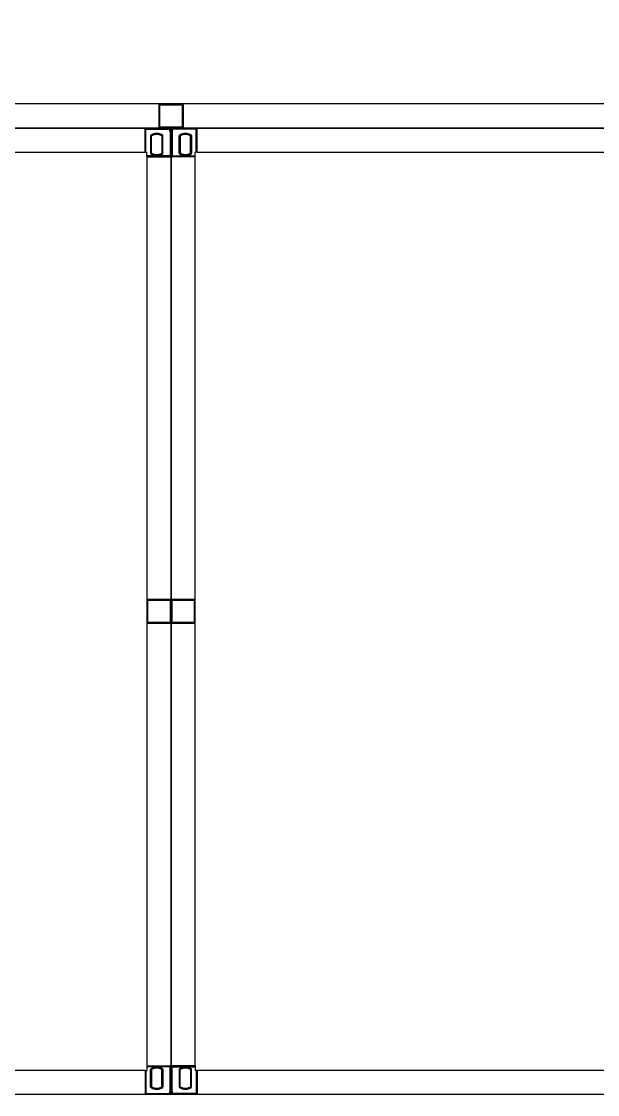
# Model space of a CAD drawing. Header units: millimetres. Extents: x 2448621 to 2484291, y -423869 to -398639.
# Drawn here: x 2481411.2 to 2481518.5, y -401585.4 to -401385.5 of the extents above; entities that cross this region are included whole.
import ezdxf

# ---------------------------------------------------------------- set-up
doc = ezdxf.new("R2010")
doc.units = ezdxf.units.MM
doc.header["$LTSCALE"] = 30

# ---------------------------------------------------------------- blocks, each defined once
blk = doc.blocks.new('KEY PLAN_NEW')
at = {"color": 253}
for p, q in [((-1287.42, -1488.94), (-1580.3, -1488.94)), ((-1405.36, -1491.94), (-1405.36, -1488.94)), ((-1402.36, -1488.94), (-1405.36, -1488.94)), ((-1405.24, -1489.06), (-1402.48, -1489.06)), ((-1405.24, -1489.06), (-1402.48, -1489.06)), ((-1405.24, -1491.82), (-1405.24, -1489.06)), ((-1402.48, -1489.06), (-1402.48, -1491.82)), ((-1402.36, -1488.94), (-1402.36, -1491.94)), ((-1405.36, -1491.94), (-1402.36, -1491.94)), ((-1402.48, -1491.82), (-1405.24, -1491.82)), ((-1460.62, -1494.94), (-1407.1, -1494.94)), ((-1407.1, -1494.94), (-1406.86, -1494.94)), ((-1406.86, -1495.5), (-1406.86, -1494.94)), ((-1400.62, -1494.94), (-1400.86, -1494.94)), ((-1400.86, -1495.5), (-1400.86, -1494.94)), ((-1400.62, -1494.94), (-1347.1, -1494.94)), ((-1406.86, -1495.5), (-1406.86, -1608.38)), ((-1400.86, -1608.38), (-1400.86, -1495.5)), ((-1406.86, -1550.44), (-1406.86, -1553.44)), ((-1406.86, -1550.44), (-1403.86, -1550.44)), ((-1406.74, -1553.32), (-1406.74, -1550.56)), ((-1406.74, -1550.56), (-1403.98, -1550.56)), ((-1403.98, -1550.56), (-1403.98, -1553.32)), ((-1403.98, -1550.56), (-1403.98, -1553.32)), ((-1403.86, -1553.44), (-1403.86, -1550.44)), ((-1403.86, -1550.44), (-1403.86, -1553.44)), ((-1403.86, -1550.44), (-1400.86, -1550.44)), ((-1403.74, -1553.32), (-1403.74, -1550.56)), ((-1403.74, -1550.56), (-1400.98, -1550.56)), ((-1400.98, -1550.56), (-1400.98, -1553.32)), ((-1400.98, -1550.56), (-1400.98, -1553.32)), ((-1400.86, -1553.44), (-1400.86, -1550.44)), ((-1403.86, -1553.44), (-1406.86, -1553.44)), ((-1403.98, -1553.32), (-1406.74, -1553.32)), ((-1400.86, -1553.44), (-1403.86, -1553.44)), ((-1400.98, -1553.32), (-1403.74, -1553.32)), ((-1407.1, -1608.94), (-1460.62, -1608.94)), ((-1407.1, -1608.94), (-1406.86, -1608.94)), ((-1406.86, -1608.38), (-1406.86, -1608.94)), ((-1400.86, -1608.38), (-1400.86, -1608.94)), ((-1400.62, -1608.94), (-1400.86, -1608.94)), ((-1347.1, -1608.94), (-1400.62, -1608.94))]:
    blk.add_line(p, q, dxfattribs=at)
at = {"color": 253, "linetype": 'Continuous'}
for p, q in [((-1407.1, -1494.94), (-1407.1, -1491.94)), ((-1407.1, -1492.06), (-1406.98, -1492.06)), ((-1406.98, -1491.94), (-1406.98, -1492.06)), ((-1406.98, -1494.94), (-1406.98, -1492.06)), ((-1406.98, -1492.06), (-1404.27, -1492.06)), ((-1404.27, -1492.06), (-1404.27, -1491.94)), ((-1403.98, -1492.06), (-1403.98, -1492.06)), ((-1403.98, -1492.06), (-1403.98, -1492.06)), ((-1403.98, -1492.35), (-1403.86, -1492.35)), ((-1403.98, -1492.35), (-1403.98, -1495.38)), ((-1403.74, -1492.35), (-1403.86, -1492.35)), ((-1403.74, -1492.06), (-1403.74, -1492.06)), ((-1403.74, -1492.06), (-1403.74, -1492.06)), ((-1403.74, -1492.35), (-1403.74, -1495.38)), ((-1403.45, -1492.06), (-1403.45, -1491.94)), ((-1400.74, -1492.06), (-1403.45, -1492.06)), ((-1400.74, -1491.94), (-1400.74, -1492.06)), ((-1400.62, -1492.06), (-1400.74, -1492.06)), ((-1400.74, -1494.94), (-1400.74, -1492.06)), ((-1400.62, -1494.94), (-1400.62, -1491.94)), ((-1406.4, -1492.84), (-1406.4, -1495.1)), ((-1406.28, -1495.04), (-1406.28, -1492.91)), ((-1405.01, -1492.91), (-1405.01, -1495.04)), ((-1404.89, -1495.1), (-1404.89, -1492.84)), ((-1402.84, -1495.1), (-1402.84, -1492.84)), ((-1402.72, -1492.91), (-1402.72, -1495.04)), ((-1401.45, -1495.04), (-1401.45, -1492.91)), ((-1401.33, -1492.84), (-1401.33, -1495.1)), ((-1403.98, -1495.38), (-1406.86, -1495.38)), ((-1406.86, -1495.5), (-1403.86, -1495.5)), ((-1403.98, -1495.5), (-1403.98, -1495.38)), ((-1403.98, -1495.38), (-1403.86, -1495.38)), ((-1403.74, -1495.38), (-1403.86, -1495.38)), ((-1400.86, -1495.5), (-1403.86, -1495.5)), ((-1403.74, -1495.5), (-1403.74, -1495.38)), ((-1403.74, -1495.38), (-1400.86, -1495.38)), ((-1407.1, -1608.94), (-1407.1, -1611.94)), ((-1406.98, -1608.94), (-1406.98, -1611.82)), ((-1406.86, -1608.38), (-1403.86, -1608.38)), ((-1403.98, -1608.5), (-1406.86, -1608.5)), ((-1406.4, -1611.04), (-1406.4, -1608.78)), ((-1406.28, -1608.85), (-1406.28, -1610.98)), ((-1405.01, -1610.98), (-1405.01, -1608.85)), ((-1404.89, -1608.78), (-1404.89, -1611.04)), ((-1403.98, -1608.38), (-1403.98, -1608.5)), ((-1403.98, -1608.5), (-1403.86, -1608.5)), ((-1403.98, -1611.53), (-1403.98, -1608.5)), ((-1400.86, -1608.38), (-1403.86, -1608.38)), ((-1403.74, -1608.5), (-1403.86, -1608.5)), ((-1403.74, -1608.38), (-1403.74, -1608.5)), ((-1403.74, -1608.5), (-1400.86, -1608.5)), ((-1403.74, -1611.53), (-1403.74, -1608.5)), ((-1402.84, -1608.78), (-1402.84, -1611.04)), ((-1402.72, -1610.98), (-1402.72, -1608.85)), ((-1401.45, -1608.85), (-1401.45, -1610.98)), ((-1401.33, -1611.04), (-1401.33, -1608.78)), ((-1400.74, -1608.94), (-1400.74, -1611.82)), ((-1400.62, -1608.94), (-1400.62, -1611.94)), ((-1407.1, -1611.82), (-1406.98, -1611.82)), ((-1406.98, -1611.94), (-1406.98, -1611.82)), ((-1406.98, -1611.82), (-1404.27, -1611.82)), ((-1404.27, -1611.82), (-1404.27, -1611.94)), ((-1403.98, -1611.53), (-1403.86, -1611.53)), ((-1403.98, -1611.82), (-1403.98, -1611.82)), ((-1403.98, -1611.82), (-1403.98, -1611.82)), ((-1403.74, -1611.53), (-1403.86, -1611.53)), ((-1403.74, -1611.82), (-1403.74, -1611.82)), ((-1403.74, -1611.82), (-1403.74, -1611.82)), ((-1403.45, -1611.82), (-1403.45, -1611.94)), ((-1400.74, -1611.82), (-1403.45, -1611.82)), ((-1400.74, -1611.94), (-1400.74, -1611.82)), ((-1400.62, -1611.82), (-1400.74, -1611.82))]:
    blk.add_line(p, q, dxfattribs=at)
at = {"color": 253}
for points in [[(-1583.86, -1491.94), (-1583.86, -1431.94), (-1283.86, -1431.94), (-1283.86, -1491.94)], [(-1463.86, -1491.94), (-1403.86, -1491.94), (-1403.86, -1611.94), (-1463.86, -1611.94)], [(-1403.86, -1491.94), (-1343.86, -1491.94), (-1343.86, -1611.94), (-1403.86, -1611.94)]]:
    blk.add_lwpolyline(points, close=True, dxfattribs=at)
at = {"color": 253, "linetype": 'Continuous'}
for centre, radius, start, end in [((-1406.98, -1492.06), 0.12, 90, 180), ((-1404.27, -1492.35), 0.41, 0, 90), ((-1404.27, -1492.35), 0.29, 0, 90), ((-1403.45, -1492.35), 0.41, 90, 180), ((-1403.45, -1492.35), 0.29, 90, 180), ((-1400.74, -1492.06), 0.12, 0, 90), ((-1405.64, -1493.97), 1.36, 56.2792, 123.7208), ((-1405.64, -1493.97), 1.24, 59.1964, 120.8036), ((-1402.08, -1493.97), 1.36, 56.2792, 123.7208), ((-1402.08, -1493.97), 1.24, 59.1964, 120.8036), ((-1405.64, -1493.97), 1.24, 239.1964, 300.8036), ((-1402.08, -1493.97), 1.24, 239.1964, 300.8036), ((-1405.64, -1493.97), 1.36, 236.2792, 303.7208), ((-1403.98, -1495.38), 0.12, 270, 0), ((-1403.74, -1495.38), 0.12, 180, 270), ((-1402.08, -1493.97), 1.36, 236.2792, 303.7208), ((-1405.64, -1609.91), 1.36, 56.2792, 123.7208), ((-1405.64, -1609.91), 1.24, 59.1964, 120.8036), ((-1403.98, -1608.5), 0.12, 0, 90), ((-1403.74, -1608.5), 0.12, 90, 180), ((-1402.08, -1609.91), 1.36, 56.2792, 123.7208), ((-1402.08, -1609.91), 1.24, 59.1964, 120.8036), ((-1406.98, -1611.82), 0.12, 180, 270), ((-1405.64, -1609.91), 1.36, 236.2792, 303.7208), ((-1405.64, -1609.91), 1.24, 239.1964, 300.8036), ((-1404.27, -1611.53), 0.41, 270, 0), ((-1404.27, -1611.53), 0.29, 270, 0), ((-1403.45, -1611.53), 0.41, 180, 270), ((-1403.45, -1611.53), 0.29, 180, 270), ((-1402.08, -1609.91), 1.36, 236.2792, 303.7208), ((-1402.08, -1609.91), 1.24, 239.1964, 300.8036), ((-1400.74, -1611.82), 0.12, 270, 0)]:
    blk.add_arc(centre, radius, start, end, dxfattribs=at)
for points, knots in [([(-1406.28, -1492.91), (-1406.28, -1492.91, 46), (-1406.28, -1492.91, 46), (-1406.28, -1492.91, 46), (-1406.28, -1492.91, 46), (-1406.28, -1492.91, 46), (-1406.28, -1492.91, 46), (-1406.28, -1492.91, 46), (-1406.28, -1492.91, 46), (-1406.28, -1492.91, 46), (-1406.28, -1492.9, 46), (-1406.29, -1492.9, 46), (-1406.29, -1492.9, 46), (-1406.29, -1492.9, 46), (-1406.29, -1492.9, 46), (-1406.29, -1492.9, 46), (-1406.3, -1492.9, 46), (-1406.3, -1492.9, 46), (-1406.3, -1492.9, 46), (-1406.3, -1492.9, 46), (-1406.3, -1492.89, 46), (-1406.3, -1492.89, 46), (-1406.31, -1492.89, 46), (-1406.31, -1492.89, 46), (-1406.32, -1492.89, 46), (-1406.32, -1492.89, 46), (-1406.32, -1492.88, 46), (-1406.32, -1492.88, 46), (-1406.32, -1492.88, 46), (-1406.32, -1492.88, 46), (-1406.33, -1492.88, 46), (-1406.33, -1492.88, 46), (-1406.34, -1492.88, 46), (-1406.34, -1492.87, 46), (-1406.35, -1492.87, 46), (-1406.35, -1492.87, 46), (-1406.35, -1492.87, 46), (-1406.35, -1492.87, 46), (-1406.36, -1492.86, 46), (-1406.36, -1492.86, 46), (-1406.36, -1492.86, 46), (-1406.36, -1492.86, 46), (-1406.37, -1492.86, 46), (-1406.37, -1492.86, 46), (-1406.38, -1492.85, 46), (-1406.38, -1492.85, 46), (-1406.39, -1492.85, 46), (-1406.39, -1492.85, 46), (-1406.39, -1492.84, 46), (-1406.39, -1492.84, 46), (-1406.39, -1492.84, 46), (-1406.4, -1492.84, 46), (-1406.4, -1492.84, 46), (-1406.4, -1492.84, 46)], [0, 0, 0, 0, 0.06206, 0.12459, 0.12459, 0.155854, 0.155854, 0.171487, 0.171487, 0.187119, 0.187119, 0.249648, 0.249648, 0.312178, 0.312178, 0.343442, 0.343442, 0.359075, 0.359075, 0.374707, 0.374707, 0.437236, 0.437236, 0.499766, 0.499766, 0.53103, 0.53103, 0.546663, 0.546663, 0.562295, 0.562295, 0.624824, 0.624824, 0.687353, 0.687353, 0.749883, 0.749883, 0.765515, 0.765515, 0.781147, 0.781147, 0.812412, 0.812412, 0.874941, 0.874941, 0.937471, 0.937471, 0.968735, 0.968735, 0.984368, 0.992184, 0.992184, 1, 1, 1, 1]), ([(-1404.89, -1492.84), (-1404.89, -1492.84, 46), (-1404.89, -1492.84, 46), (-1404.89, -1492.84, 46), (-1404.89, -1492.84, 46), (-1404.89, -1492.84, 46), (-1404.89, -1492.85, 46), (-1404.9, -1492.85, 46), (-1404.9, -1492.85, 46), (-1404.91, -1492.85, 46), (-1404.91, -1492.86, 46), (-1404.92, -1492.86, 46), (-1404.92, -1492.86, 46), (-1404.92, -1492.86, 46), (-1404.93, -1492.86, 46), (-1404.93, -1492.86, 46), (-1404.93, -1492.87, 46), (-1404.93, -1492.87, 46), (-1404.93, -1492.87, 46), (-1404.94, -1492.87, 46), (-1404.94, -1492.87, 46), (-1404.95, -1492.88, 46), (-1404.95, -1492.88, 46), (-1404.96, -1492.88, 46), (-1404.96, -1492.88, 46), (-1404.96, -1492.88, 46), (-1404.96, -1492.88, 46), (-1404.96, -1492.88, 46), (-1404.97, -1492.89, 46), (-1404.97, -1492.89, 46), (-1404.97, -1492.89, 46), (-1404.97, -1492.89, 46), (-1404.98, -1492.89, 46), (-1404.98, -1492.89, 46), (-1404.99, -1492.9, 46), (-1404.99, -1492.9, 46), (-1404.99, -1492.9, 46), (-1404.99, -1492.9, 46), (-1404.99, -1492.9, 46), (-1404.99, -1492.9, 46), (-1404.99, -1492.9, 46), (-1404.99, -1492.9, 46), (-1405, -1492.9, 46), (-1405, -1492.9, 46), (-1405, -1492.91, 46), (-1405, -1492.91, 46), (-1405, -1492.91, 46), (-1405, -1492.91, 46), (-1405, -1492.91, 46), (-1405, -1492.91, 46), (-1405.01, -1492.91, 46), (-1405.01, -1492.91, 46), (-1405.01, -1492.91, 46), (-1405.01, -1492.91, 46)], [0, 0, 0, 0, 0.00782, 0.00782, 0.015639, 0.031279, 0.031279, 0.062557, 0.062557, 0.125114, 0.125114, 0.187671, 0.187671, 0.21895, 0.21895, 0.234589, 0.234589, 0.250228, 0.250228, 0.312785, 0.312785, 0.375342, 0.375342, 0.437899, 0.437899, 0.453538, 0.453538, 0.469178, 0.469178, 0.500456, 0.500456, 0.563013, 0.563013, 0.62557, 0.62557, 0.641209, 0.641209, 0.656849, 0.656849, 0.688127, 0.688127, 0.750684, 0.750684, 0.813241, 0.813241, 0.828881, 0.828881, 0.84452, 0.84452, 0.875798, 0.875798, 0.938355, 1, 1, 1, 1]), ([(-1402.84, -1492.84), (-1402.84, -1492.84, 46), (-1402.84, -1492.84, 46), (-1402.83, -1492.84, 46), (-1402.83, -1492.84, 46), (-1402.83, -1492.84, 46), (-1402.83, -1492.85, 46), (-1402.83, -1492.85, 46), (-1402.82, -1492.85, 46), (-1402.82, -1492.85, 46), (-1402.81, -1492.86, 46), (-1402.81, -1492.86, 46), (-1402.8, -1492.86, 46), (-1402.8, -1492.86, 46), (-1402.8, -1492.86, 46), (-1402.8, -1492.86, 46), (-1402.79, -1492.87, 46), (-1402.79, -1492.87, 46), (-1402.79, -1492.87, 46), (-1402.79, -1492.87, 46), (-1402.78, -1492.87, 46), (-1402.78, -1492.88, 46), (-1402.77, -1492.88, 46), (-1402.77, -1492.88, 46), (-1402.76, -1492.88, 46), (-1402.76, -1492.88, 46), (-1402.76, -1492.88, 46), (-1402.76, -1492.88, 46), (-1402.76, -1492.89, 46), (-1402.76, -1492.89, 46), (-1402.75, -1492.89, 46), (-1402.75, -1492.89, 46), (-1402.74, -1492.89, 46), (-1402.74, -1492.89, 46), (-1402.74, -1492.9, 46), (-1402.74, -1492.9, 46), (-1402.74, -1492.9, 46), (-1402.74, -1492.9, 46), (-1402.73, -1492.9, 46), (-1402.73, -1492.9, 46), (-1402.73, -1492.9, 46), (-1402.73, -1492.9, 46), (-1402.73, -1492.9, 46), (-1402.72, -1492.9, 46), (-1402.72, -1492.91, 46), (-1402.72, -1492.91, 46), (-1402.72, -1492.91, 46), (-1402.72, -1492.91, 46), (-1402.72, -1492.91, 46), (-1402.72, -1492.91, 46), (-1402.72, -1492.91, 46), (-1402.72, -1492.91, 46), (-1402.72, -1492.91, 46), (-1402.72, -1492.91, 46)], [0, 0, 0, 0, 0.00782, 0.00782, 0.015639, 0.031279, 0.031279, 0.062557, 0.062557, 0.125114, 0.125114, 0.187671, 0.187671, 0.21895, 0.21895, 0.234589, 0.234589, 0.250228, 0.250228, 0.312785, 0.312785, 0.375342, 0.375342, 0.437899, 0.437899, 0.453538, 0.453538, 0.469178, 0.469178, 0.500456, 0.500456, 0.563013, 0.563013, 0.62557, 0.62557, 0.641209, 0.641209, 0.656849, 0.656849, 0.688127, 0.688127, 0.750684, 0.750684, 0.813241, 0.813241, 0.828881, 0.828881, 0.84452, 0.84452, 0.875798, 0.875798, 0.938355, 1, 1, 1, 1]), ([(-1401.45, -1492.91), (-1401.45, -1492.91, 46), (-1401.45, -1492.91, 46), (-1401.45, -1492.91, 46), (-1401.44, -1492.91, 46), (-1401.44, -1492.91, 46), (-1401.44, -1492.91, 46), (-1401.44, -1492.91, 46), (-1401.44, -1492.91, 46), (-1401.44, -1492.91, 46), (-1401.44, -1492.9, 46), (-1401.44, -1492.9, 46), (-1401.43, -1492.9, 46), (-1401.43, -1492.9, 46), (-1401.43, -1492.9, 46), (-1401.43, -1492.9, 46), (-1401.43, -1492.9, 46), (-1401.43, -1492.9, 46), (-1401.43, -1492.9, 46), (-1401.43, -1492.9, 46), (-1401.42, -1492.89, 46), (-1401.42, -1492.89, 46), (-1401.41, -1492.89, 46), (-1401.41, -1492.89, 46), (-1401.41, -1492.89, 46), (-1401.41, -1492.89, 46), (-1401.4, -1492.88, 46), (-1401.4, -1492.88, 46), (-1401.4, -1492.88, 46), (-1401.4, -1492.88, 46), (-1401.4, -1492.88, 46), (-1401.39, -1492.88, 46), (-1401.39, -1492.88, 46), (-1401.38, -1492.87, 46), (-1401.38, -1492.87, 46), (-1401.37, -1492.87, 46), (-1401.37, -1492.87, 46), (-1401.37, -1492.87, 46), (-1401.37, -1492.86, 46), (-1401.37, -1492.86, 46), (-1401.36, -1492.86, 46), (-1401.36, -1492.86, 46), (-1401.36, -1492.86, 46), (-1401.35, -1492.86, 46), (-1401.35, -1492.85, 46), (-1401.34, -1492.85, 46), (-1401.34, -1492.85, 46), (-1401.33, -1492.85, 46), (-1401.33, -1492.84, 46), (-1401.33, -1492.84, 46), (-1401.33, -1492.84, 46), (-1401.33, -1492.84, 46), (-1401.33, -1492.84, 46), (-1401.33, -1492.84, 46)], [0, 0, 0, 0, 0.06206, 0.12459, 0.12459, 0.155854, 0.155854, 0.171487, 0.171487, 0.187119, 0.187119, 0.249648, 0.249648, 0.312178, 0.312178, 0.343442, 0.343442, 0.359075, 0.359075, 0.374707, 0.374707, 0.437236, 0.437236, 0.499766, 0.499766, 0.53103, 0.53103, 0.546663, 0.546663, 0.562295, 0.562295, 0.624824, 0.624824, 0.687353, 0.687353, 0.749883, 0.749883, 0.765515, 0.765515, 0.781147, 0.781147, 0.812412, 0.812412, 0.874941, 0.874941, 0.937471, 0.937471, 0.968735, 0.968735, 0.984368, 0.992184, 0.992184, 1, 1, 1, 1]), ([(-1406.28, -1495.04), (-1406.28, -1495.04, 46), (-1406.28, -1495.04, 46), (-1406.28, -1495.04, 46), (-1406.28, -1495.04, 46), (-1406.28, -1495.04, 46), (-1406.28, -1495.04, 46), (-1406.28, -1495.04, 46), (-1406.28, -1495.04, 46), (-1406.28, -1495.04, 46), (-1406.28, -1495.04, 46), (-1406.29, -1495.04, 46), (-1406.29, -1495.05, 46), (-1406.29, -1495.05, 46), (-1406.29, -1495.05, 46), (-1406.29, -1495.05, 46), (-1406.3, -1495.05, 46), (-1406.3, -1495.05, 46), (-1406.3, -1495.05, 46), (-1406.3, -1495.05, 46), (-1406.3, -1495.05, 46), (-1406.3, -1495.05, 46), (-1406.31, -1495.06, 46), (-1406.31, -1495.06, 46), (-1406.32, -1495.06, 46), (-1406.32, -1495.06, 46), (-1406.32, -1495.06, 46), (-1406.32, -1495.06, 46), (-1406.32, -1495.06, 46), (-1406.32, -1495.06, 46), (-1406.33, -1495.07, 46), (-1406.33, -1495.07, 46), (-1406.34, -1495.07, 46), (-1406.34, -1495.07, 46), (-1406.35, -1495.08, 46), (-1406.35, -1495.08, 46), (-1406.35, -1495.08, 46), (-1406.35, -1495.08, 46), (-1406.36, -1495.08, 46), (-1406.36, -1495.08, 46), (-1406.36, -1495.09, 46), (-1406.36, -1495.09, 46), (-1406.37, -1495.09, 46), (-1406.37, -1495.09, 46), (-1406.38, -1495.09, 46), (-1406.38, -1495.1, 46), (-1406.39, -1495.1, 46), (-1406.39, -1495.1, 46), (-1406.39, -1495.1, 46), (-1406.39, -1495.1, 46), (-1406.39, -1495.1, 46), (-1406.4, -1495.1, 46), (-1406.4, -1495.1, 46), (-1406.4, -1495.1, 46)], [0, 0, 0, 0, 0.06206, 0.12459, 0.12459, 0.155854, 0.155854, 0.171487, 0.171487, 0.187119, 0.187119, 0.249648, 0.249648, 0.312178, 0.312178, 0.343442, 0.343442, 0.359075, 0.359075, 0.374707, 0.374707, 0.437236, 0.437236, 0.499766, 0.499766, 0.53103, 0.53103, 0.546663, 0.546663, 0.562295, 0.562295, 0.624824, 0.624824, 0.687353, 0.687353, 0.749883, 0.749883, 0.765515, 0.765515, 0.781147, 0.781147, 0.812412, 0.812412, 0.874941, 0.874941, 0.937471, 0.937471, 0.968735, 0.968735, 0.984368, 0.992184, 0.992184, 1, 1, 1, 1]), ([(-1404.89, -1495.1), (-1404.89, -1495.1, 46), (-1404.89, -1495.1, 46), (-1404.89, -1495.1, 46), (-1404.89, -1495.1, 46), (-1404.89, -1495.1, 46), (-1404.89, -1495.1, 46), (-1404.9, -1495.1, 46), (-1404.9, -1495.1, 46), (-1404.91, -1495.09, 46), (-1404.91, -1495.09, 46), (-1404.92, -1495.09, 46), (-1404.92, -1495.09, 46), (-1404.92, -1495.09, 46), (-1404.93, -1495.08, 46), (-1404.93, -1495.08, 46), (-1404.93, -1495.08, 46), (-1404.93, -1495.08, 46), (-1404.93, -1495.08, 46), (-1404.94, -1495.08, 46), (-1404.94, -1495.07, 46), (-1404.95, -1495.07, 46), (-1404.95, -1495.07, 46), (-1404.96, -1495.07, 46), (-1404.96, -1495.06, 46), (-1404.96, -1495.06, 46), (-1404.96, -1495.06, 46), (-1404.96, -1495.06, 46), (-1404.97, -1495.06, 46), (-1404.97, -1495.06, 46), (-1404.97, -1495.06, 46), (-1404.97, -1495.06, 46), (-1404.98, -1495.05, 46), (-1404.98, -1495.05, 46), (-1404.99, -1495.05, 46), (-1404.99, -1495.05, 46), (-1404.99, -1495.05, 46), (-1404.99, -1495.05, 46), (-1404.99, -1495.05, 46), (-1404.99, -1495.05, 46), (-1404.99, -1495.05, 46), (-1404.99, -1495.05, 46), (-1405, -1495.04, 46), (-1405, -1495.04, 46), (-1405, -1495.04, 46), (-1405, -1495.04, 46), (-1405, -1495.04, 46), (-1405, -1495.04, 46), (-1405, -1495.04, 46), (-1405, -1495.04, 46), (-1405.01, -1495.04, 46), (-1405.01, -1495.04, 46), (-1405.01, -1495.04, 46), (-1405.01, -1495.04, 46)], [0, 0, 0, 0, 0.00782, 0.00782, 0.015639, 0.031279, 0.031279, 0.062557, 0.062557, 0.125114, 0.125114, 0.187671, 0.187671, 0.21895, 0.21895, 0.234589, 0.234589, 0.250228, 0.250228, 0.312785, 0.312785, 0.375342, 0.375342, 0.437899, 0.437899, 0.453538, 0.453538, 0.469178, 0.469178, 0.500456, 0.500456, 0.563013, 0.563013, 0.62557, 0.62557, 0.641209, 0.641209, 0.656849, 0.656849, 0.688127, 0.688127, 0.750684, 0.750684, 0.813241, 0.813241, 0.828881, 0.828881, 0.84452, 0.84452, 0.875798, 0.875798, 0.938355, 1, 1, 1, 1]), ([(-1402.84, -1495.1), (-1402.84, -1495.1, 46), (-1402.84, -1495.1, 46), (-1402.83, -1495.1, 46), (-1402.83, -1495.1, 46), (-1402.83, -1495.1, 46), (-1402.83, -1495.1, 46), (-1402.83, -1495.1, 46), (-1402.82, -1495.1, 46), (-1402.82, -1495.09, 46), (-1402.81, -1495.09, 46), (-1402.81, -1495.09, 46), (-1402.8, -1495.09, 46), (-1402.8, -1495.09, 46), (-1402.8, -1495.08, 46), (-1402.8, -1495.08, 46), (-1402.79, -1495.08, 46), (-1402.79, -1495.08, 46), (-1402.79, -1495.08, 46), (-1402.79, -1495.08, 46), (-1402.78, -1495.07, 46), (-1402.78, -1495.07, 46), (-1402.77, -1495.07, 46), (-1402.77, -1495.07, 46), (-1402.76, -1495.06, 46), (-1402.76, -1495.06, 46), (-1402.76, -1495.06, 46), (-1402.76, -1495.06, 46), (-1402.76, -1495.06, 46), (-1402.76, -1495.06, 46), (-1402.75, -1495.06, 46), (-1402.75, -1495.06, 46), (-1402.74, -1495.05, 46), (-1402.74, -1495.05, 46), (-1402.74, -1495.05, 46), (-1402.74, -1495.05, 46), (-1402.74, -1495.05, 46), (-1402.74, -1495.05, 46), (-1402.73, -1495.05, 46), (-1402.73, -1495.05, 46), (-1402.73, -1495.05, 46), (-1402.73, -1495.05, 46), (-1402.73, -1495.04, 46), (-1402.72, -1495.04, 46), (-1402.72, -1495.04, 46), (-1402.72, -1495.04, 46), (-1402.72, -1495.04, 46), (-1402.72, -1495.04, 46), (-1402.72, -1495.04, 46), (-1402.72, -1495.04, 46), (-1402.72, -1495.04, 46), (-1402.72, -1495.04, 46), (-1402.72, -1495.04, 46), (-1402.72, -1495.04, 46)], [0, 0, 0, 0, 0.00782, 0.00782, 0.015639, 0.031279, 0.031279, 0.062557, 0.062557, 0.125114, 0.125114, 0.187671, 0.187671, 0.21895, 0.21895, 0.234589, 0.234589, 0.250228, 0.250228, 0.312785, 0.312785, 0.375342, 0.375342, 0.437899, 0.437899, 0.453538, 0.453538, 0.469178, 0.469178, 0.500456, 0.500456, 0.563013, 0.563013, 0.62557, 0.62557, 0.641209, 0.641209, 0.656849, 0.656849, 0.688127, 0.688127, 0.750684, 0.750684, 0.813241, 0.813241, 0.828881, 0.828881, 0.84452, 0.84452, 0.875798, 0.875798, 0.938355, 1, 1, 1, 1]), ([(-1401.45, -1495.04), (-1401.45, -1495.04, 46), (-1401.45, -1495.04, 46), (-1401.45, -1495.04, 46), (-1401.44, -1495.04, 46), (-1401.44, -1495.04, 46), (-1401.44, -1495.04, 46), (-1401.44, -1495.04, 46), (-1401.44, -1495.04, 46), (-1401.44, -1495.04, 46), (-1401.44, -1495.04, 46), (-1401.44, -1495.04, 46), (-1401.43, -1495.05, 46), (-1401.43, -1495.05, 46), (-1401.43, -1495.05, 46), (-1401.43, -1495.05, 46), (-1401.43, -1495.05, 46), (-1401.43, -1495.05, 46), (-1401.43, -1495.05, 46), (-1401.43, -1495.05, 46), (-1401.42, -1495.05, 46), (-1401.42, -1495.05, 46), (-1401.41, -1495.06, 46), (-1401.41, -1495.06, 46), (-1401.41, -1495.06, 46), (-1401.41, -1495.06, 46), (-1401.4, -1495.06, 46), (-1401.4, -1495.06, 46), (-1401.4, -1495.06, 46), (-1401.4, -1495.06, 46), (-1401.4, -1495.07, 46), (-1401.39, -1495.07, 46), (-1401.39, -1495.07, 46), (-1401.38, -1495.07, 46), (-1401.38, -1495.08, 46), (-1401.37, -1495.08, 46), (-1401.37, -1495.08, 46), (-1401.37, -1495.08, 46), (-1401.37, -1495.08, 46), (-1401.37, -1495.08, 46), (-1401.36, -1495.09, 46), (-1401.36, -1495.09, 46), (-1401.36, -1495.09, 46), (-1401.35, -1495.09, 46), (-1401.35, -1495.09, 46), (-1401.34, -1495.1, 46), (-1401.34, -1495.1, 46), (-1401.33, -1495.1, 46), (-1401.33, -1495.1, 46), (-1401.33, -1495.1, 46), (-1401.33, -1495.1, 46), (-1401.33, -1495.1, 46), (-1401.33, -1495.1, 46), (-1401.33, -1495.1, 46)], [0, 0, 0, 0, 0.06206, 0.12459, 0.12459, 0.155854, 0.155854, 0.171487, 0.171487, 0.187119, 0.187119, 0.249648, 0.249648, 0.312178, 0.312178, 0.343442, 0.343442, 0.359075, 0.359075, 0.374707, 0.374707, 0.437236, 0.437236, 0.499766, 0.499766, 0.53103, 0.53103, 0.546663, 0.546663, 0.562295, 0.562295, 0.624824, 0.624824, 0.687353, 0.687353, 0.749883, 0.749883, 0.765515, 0.765515, 0.781147, 0.781147, 0.812412, 0.812412, 0.874941, 0.874941, 0.937471, 0.937471, 0.968735, 0.968735, 0.984368, 0.992184, 0.992184, 1, 1, 1, 1]), ([(-1406.28, -1608.85), (-1406.28, -1608.85, 46), (-1406.28, -1608.85, 46), (-1406.28, -1608.85, 46), (-1406.28, -1608.85, 46), (-1406.28, -1608.85, 46), (-1406.28, -1608.85, 46), (-1406.28, -1608.85, 46), (-1406.28, -1608.85, 46), (-1406.28, -1608.85, 46), (-1406.28, -1608.84, 46), (-1406.29, -1608.84, 46), (-1406.29, -1608.84, 46), (-1406.29, -1608.84, 46), (-1406.29, -1608.84, 46), (-1406.29, -1608.84, 46), (-1406.3, -1608.84, 46), (-1406.3, -1608.84, 46), (-1406.3, -1608.84, 46), (-1406.3, -1608.84, 46), (-1406.3, -1608.83, 46), (-1406.3, -1608.83, 46), (-1406.31, -1608.83, 46), (-1406.31, -1608.83, 46), (-1406.32, -1608.83, 46), (-1406.32, -1608.83, 46), (-1406.32, -1608.82, 46), (-1406.32, -1608.82, 46), (-1406.32, -1608.82, 46), (-1406.32, -1608.82, 46), (-1406.33, -1608.82, 46), (-1406.33, -1608.82, 46), (-1406.34, -1608.82, 46), (-1406.34, -1608.81, 46), (-1406.35, -1608.81, 46), (-1406.35, -1608.81, 46), (-1406.35, -1608.81, 46), (-1406.35, -1608.81, 46), (-1406.36, -1608.8, 46), (-1406.36, -1608.8, 46), (-1406.36, -1608.8, 46), (-1406.36, -1608.8, 46), (-1406.37, -1608.8, 46), (-1406.37, -1608.8, 46), (-1406.38, -1608.79, 46), (-1406.38, -1608.79, 46), (-1406.39, -1608.79, 46), (-1406.39, -1608.79, 46), (-1406.39, -1608.78, 46), (-1406.39, -1608.78, 46), (-1406.39, -1608.78, 46), (-1406.4, -1608.78, 46), (-1406.4, -1608.78, 46), (-1406.4, -1608.78, 46)], [0, 0, 0, 0, 0.06206, 0.12459, 0.12459, 0.155854, 0.155854, 0.171487, 0.171487, 0.187119, 0.187119, 0.249648, 0.249648, 0.312178, 0.312178, 0.343442, 0.343442, 0.359075, 0.359075, 0.374707, 0.374707, 0.437236, 0.437236, 0.499766, 0.499766, 0.53103, 0.53103, 0.546663, 0.546663, 0.562295, 0.562295, 0.624824, 0.624824, 0.687353, 0.687353, 0.749883, 0.749883, 0.765515, 0.765515, 0.781147, 0.781147, 0.812412, 0.812412, 0.874941, 0.874941, 0.937471, 0.937471, 0.968735, 0.968735, 0.984368, 0.992184, 0.992184, 1, 1, 1, 1]), ([(-1404.89, -1608.78), (-1404.89, -1608.78, 46), (-1404.89, -1608.78, 46), (-1404.89, -1608.78, 46), (-1404.89, -1608.78, 46), (-1404.89, -1608.78, 46), (-1404.89, -1608.79, 46), (-1404.9, -1608.79, 46), (-1404.9, -1608.79, 46), (-1404.91, -1608.79, 46), (-1404.91, -1608.8, 46), (-1404.92, -1608.8, 46), (-1404.92, -1608.8, 46), (-1404.92, -1608.8, 46), (-1404.93, -1608.8, 46), (-1404.93, -1608.8, 46), (-1404.93, -1608.81, 46), (-1404.93, -1608.81, 46), (-1404.93, -1608.81, 46), (-1404.94, -1608.81, 46), (-1404.94, -1608.81, 46), (-1404.95, -1608.82, 46), (-1404.95, -1608.82, 46), (-1404.96, -1608.82, 46), (-1404.96, -1608.82, 46), (-1404.96, -1608.82, 46), (-1404.96, -1608.82, 46), (-1404.96, -1608.82, 46), (-1404.97, -1608.83, 46), (-1404.97, -1608.83, 46), (-1404.97, -1608.83, 46), (-1404.97, -1608.83, 46), (-1404.98, -1608.83, 46), (-1404.98, -1608.83, 46), (-1404.99, -1608.84, 46), (-1404.99, -1608.84, 46), (-1404.99, -1608.84, 46), (-1404.99, -1608.84, 46), (-1404.99, -1608.84, 46), (-1404.99, -1608.84, 46), (-1404.99, -1608.84, 46), (-1404.99, -1608.84, 46), (-1405, -1608.84, 46), (-1405, -1608.84, 46), (-1405, -1608.85, 46), (-1405, -1608.85, 46), (-1405, -1608.85, 46), (-1405, -1608.85, 46), (-1405, -1608.85, 46), (-1405, -1608.85, 46), (-1405.01, -1608.85, 46), (-1405.01, -1608.85, 46), (-1405.01, -1608.85, 46), (-1405.01, -1608.85, 46)], [0, 0, 0, 0, 0.00782, 0.00782, 0.015639, 0.031279, 0.031279, 0.062557, 0.062557, 0.125114, 0.125114, 0.187671, 0.187671, 0.21895, 0.21895, 0.234589, 0.234589, 0.250228, 0.250228, 0.312785, 0.312785, 0.375342, 0.375342, 0.437899, 0.437899, 0.453538, 0.453538, 0.469178, 0.469178, 0.500456, 0.500456, 0.563013, 0.563013, 0.62557, 0.62557, 0.641209, 0.641209, 0.656849, 0.656849, 0.688127, 0.688127, 0.750684, 0.750684, 0.813241, 0.813241, 0.828881, 0.828881, 0.84452, 0.84452, 0.875798, 0.875798, 0.938355, 1, 1, 1, 1]), ([(-1402.84, -1608.78), (-1402.84, -1608.78, 46), (-1402.84, -1608.78, 46), (-1402.83, -1608.78, 46), (-1402.83, -1608.78, 46), (-1402.83, -1608.78, 46), (-1402.83, -1608.79, 46), (-1402.83, -1608.79, 46), (-1402.82, -1608.79, 46), (-1402.82, -1608.79, 46), (-1402.81, -1608.8, 46), (-1402.81, -1608.8, 46), (-1402.8, -1608.8, 46), (-1402.8, -1608.8, 46), (-1402.8, -1608.8, 46), (-1402.8, -1608.8, 46), (-1402.79, -1608.81, 46), (-1402.79, -1608.81, 46), (-1402.79, -1608.81, 46), (-1402.79, -1608.81, 46), (-1402.78, -1608.81, 46), (-1402.78, -1608.82, 46), (-1402.77, -1608.82, 46), (-1402.77, -1608.82, 46), (-1402.76, -1608.82, 46), (-1402.76, -1608.82, 46), (-1402.76, -1608.82, 46), (-1402.76, -1608.82, 46), (-1402.76, -1608.83, 46), (-1402.76, -1608.83, 46), (-1402.75, -1608.83, 46), (-1402.75, -1608.83, 46), (-1402.74, -1608.83, 46), (-1402.74, -1608.83, 46), (-1402.74, -1608.84, 46), (-1402.74, -1608.84, 46), (-1402.74, -1608.84, 46), (-1402.74, -1608.84, 46), (-1402.73, -1608.84, 46), (-1402.73, -1608.84, 46), (-1402.73, -1608.84, 46), (-1402.73, -1608.84, 46), (-1402.73, -1608.84, 46), (-1402.72, -1608.84, 46), (-1402.72, -1608.85, 46), (-1402.72, -1608.85, 46), (-1402.72, -1608.85, 46), (-1402.72, -1608.85, 46), (-1402.72, -1608.85, 46), (-1402.72, -1608.85, 46), (-1402.72, -1608.85, 46), (-1402.72, -1608.85, 46), (-1402.72, -1608.85, 46), (-1402.72, -1608.85, 46)], [0, 0, 0, 0, 0.00782, 0.00782, 0.015639, 0.031279, 0.031279, 0.062557, 0.062557, 0.125114, 0.125114, 0.187671, 0.187671, 0.21895, 0.21895, 0.234589, 0.234589, 0.250228, 0.250228, 0.312785, 0.312785, 0.375342, 0.375342, 0.437899, 0.437899, 0.453538, 0.453538, 0.469178, 0.469178, 0.500456, 0.500456, 0.563013, 0.563013, 0.62557, 0.62557, 0.641209, 0.641209, 0.656849, 0.656849, 0.688127, 0.688127, 0.750684, 0.750684, 0.813241, 0.813241, 0.828881, 0.828881, 0.84452, 0.84452, 0.875798, 0.875798, 0.938355, 1, 1, 1, 1]), ([(-1401.45, -1608.85), (-1401.45, -1608.85, 46), (-1401.45, -1608.85, 46), (-1401.45, -1608.85, 46), (-1401.44, -1608.85, 46), (-1401.44, -1608.85, 46), (-1401.44, -1608.85, 46), (-1401.44, -1608.85, 46), (-1401.44, -1608.85, 46), (-1401.44, -1608.85, 46), (-1401.44, -1608.84, 46), (-1401.44, -1608.84, 46), (-1401.43, -1608.84, 46), (-1401.43, -1608.84, 46), (-1401.43, -1608.84, 46), (-1401.43, -1608.84, 46), (-1401.43, -1608.84, 46), (-1401.43, -1608.84, 46), (-1401.43, -1608.84, 46), (-1401.43, -1608.84, 46), (-1401.42, -1608.83, 46), (-1401.42, -1608.83, 46), (-1401.41, -1608.83, 46), (-1401.41, -1608.83, 46), (-1401.41, -1608.83, 46), (-1401.41, -1608.83, 46), (-1401.4, -1608.82, 46), (-1401.4, -1608.82, 46), (-1401.4, -1608.82, 46), (-1401.4, -1608.82, 46), (-1401.4, -1608.82, 46), (-1401.39, -1608.82, 46), (-1401.39, -1608.82, 46), (-1401.38, -1608.81, 46), (-1401.38, -1608.81, 46), (-1401.37, -1608.81, 46), (-1401.37, -1608.81, 46), (-1401.37, -1608.81, 46), (-1401.37, -1608.8, 46), (-1401.37, -1608.8, 46), (-1401.36, -1608.8, 46), (-1401.36, -1608.8, 46), (-1401.36, -1608.8, 46), (-1401.35, -1608.8, 46), (-1401.35, -1608.79, 46), (-1401.34, -1608.79, 46), (-1401.34, -1608.79, 46), (-1401.33, -1608.79, 46), (-1401.33, -1608.78, 46), (-1401.33, -1608.78, 46), (-1401.33, -1608.78, 46), (-1401.33, -1608.78, 46), (-1401.33, -1608.78, 46), (-1401.33, -1608.78, 46)], [0, 0, 0, 0, 0.06206, 0.12459, 0.12459, 0.155854, 0.155854, 0.171487, 0.171487, 0.187119, 0.187119, 0.249648, 0.249648, 0.312178, 0.312178, 0.343442, 0.343442, 0.359075, 0.359075, 0.374707, 0.374707, 0.437236, 0.437236, 0.499766, 0.499766, 0.53103, 0.53103, 0.546663, 0.546663, 0.562295, 0.562295, 0.624824, 0.624824, 0.687353, 0.687353, 0.749883, 0.749883, 0.765515, 0.765515, 0.781147, 0.781147, 0.812412, 0.812412, 0.874941, 0.874941, 0.937471, 0.937471, 0.968735, 0.968735, 0.984368, 0.992184, 0.992184, 1, 1, 1, 1]), ([(-1406.28, -1610.98), (-1406.28, -1610.98, 46), (-1406.28, -1610.98, 46), (-1406.28, -1610.98, 46), (-1406.28, -1610.98, 46), (-1406.28, -1610.98, 46), (-1406.28, -1610.98, 46), (-1406.28, -1610.98, 46), (-1406.28, -1610.98, 46), (-1406.28, -1610.98, 46), (-1406.28, -1610.98, 46), (-1406.29, -1610.98, 46), (-1406.29, -1610.99, 46), (-1406.29, -1610.99, 46), (-1406.29, -1610.99, 46), (-1406.29, -1610.99, 46), (-1406.3, -1610.99, 46), (-1406.3, -1610.99, 46), (-1406.3, -1610.99, 46), (-1406.3, -1610.99, 46), (-1406.3, -1610.99, 46), (-1406.3, -1610.99, 46), (-1406.31, -1611, 46), (-1406.31, -1611, 46), (-1406.32, -1611, 46), (-1406.32, -1611, 46), (-1406.32, -1611, 46), (-1406.32, -1611, 46), (-1406.32, -1611, 46), (-1406.32, -1611, 46), (-1406.33, -1611.01, 46), (-1406.33, -1611.01, 46), (-1406.34, -1611.01, 46), (-1406.34, -1611.01, 46), (-1406.35, -1611.02, 46), (-1406.35, -1611.02, 46), (-1406.35, -1611.02, 46), (-1406.35, -1611.02, 46), (-1406.36, -1611.02, 46), (-1406.36, -1611.02, 46), (-1406.36, -1611.03, 46), (-1406.36, -1611.03, 46), (-1406.37, -1611.03, 46), (-1406.37, -1611.03, 46), (-1406.38, -1611.03, 46), (-1406.38, -1611.04, 46), (-1406.39, -1611.04, 46), (-1406.39, -1611.04, 46), (-1406.39, -1611.04, 46), (-1406.39, -1611.04, 46), (-1406.39, -1611.04, 46), (-1406.4, -1611.04, 46), (-1406.4, -1611.04, 46), (-1406.4, -1611.04, 46)], [0, 0, 0, 0, 0.06206, 0.12459, 0.12459, 0.155854, 0.155854, 0.171487, 0.171487, 0.187119, 0.187119, 0.249648, 0.249648, 0.312178, 0.312178, 0.343442, 0.343442, 0.359075, 0.359075, 0.374707, 0.374707, 0.437236, 0.437236, 0.499766, 0.499766, 0.53103, 0.53103, 0.546663, 0.546663, 0.562295, 0.562295, 0.624824, 0.624824, 0.687353, 0.687353, 0.749883, 0.749883, 0.765515, 0.765515, 0.781147, 0.781147, 0.812412, 0.812412, 0.874941, 0.874941, 0.937471, 0.937471, 0.968735, 0.968735, 0.984368, 0.992184, 0.992184, 1, 1, 1, 1]), ([(-1404.89, -1611.04), (-1404.89, -1611.04, 46), (-1404.89, -1611.04, 46), (-1404.89, -1611.04, 46), (-1404.89, -1611.04, 46), (-1404.89, -1611.04, 46), (-1404.89, -1611.04, 46), (-1404.9, -1611.04, 46), (-1404.9, -1611.04, 46), (-1404.91, -1611.03, 46), (-1404.91, -1611.03, 46), (-1404.92, -1611.03, 46), (-1404.92, -1611.03, 46), (-1404.92, -1611.03, 46), (-1404.93, -1611.02, 46), (-1404.93, -1611.02, 46), (-1404.93, -1611.02, 46), (-1404.93, -1611.02, 46), (-1404.93, -1611.02, 46), (-1404.94, -1611.02, 46), (-1404.94, -1611.01, 46), (-1404.95, -1611.01, 46), (-1404.95, -1611.01, 46), (-1404.96, -1611.01, 46), (-1404.96, -1611, 46), (-1404.96, -1611, 46), (-1404.96, -1611, 46), (-1404.96, -1611, 46), (-1404.97, -1611, 46), (-1404.97, -1611, 46), (-1404.97, -1611, 46), (-1404.97, -1611, 46), (-1404.98, -1610.99, 46), (-1404.98, -1610.99, 46), (-1404.99, -1610.99, 46), (-1404.99, -1610.99, 46), (-1404.99, -1610.99, 46), (-1404.99, -1610.99, 46), (-1404.99, -1610.99, 46), (-1404.99, -1610.99, 46), (-1404.99, -1610.99, 46), (-1404.99, -1610.99, 46), (-1405, -1610.98, 46), (-1405, -1610.98, 46), (-1405, -1610.98, 46), (-1405, -1610.98, 46), (-1405, -1610.98, 46), (-1405, -1610.98, 46), (-1405, -1610.98, 46), (-1405, -1610.98, 46), (-1405.01, -1610.98, 46), (-1405.01, -1610.98, 46), (-1405.01, -1610.98, 46), (-1405.01, -1610.98, 46)], [0, 0, 0, 0, 0.00782, 0.00782, 0.015639, 0.031279, 0.031279, 0.062557, 0.062557, 0.125114, 0.125114, 0.187671, 0.187671, 0.21895, 0.21895, 0.234589, 0.234589, 0.250228, 0.250228, 0.312785, 0.312785, 0.375342, 0.375342, 0.437899, 0.437899, 0.453538, 0.453538, 0.469178, 0.469178, 0.500456, 0.500456, 0.563013, 0.563013, 0.62557, 0.62557, 0.641209, 0.641209, 0.656849, 0.656849, 0.688127, 0.688127, 0.750684, 0.750684, 0.813241, 0.813241, 0.828881, 0.828881, 0.84452, 0.84452, 0.875798, 0.875798, 0.938355, 1, 1, 1, 1]), ([(-1402.84, -1611.04), (-1402.84, -1611.04, 46), (-1402.84, -1611.04, 46), (-1402.83, -1611.04, 46), (-1402.83, -1611.04, 46), (-1402.83, -1611.04, 46), (-1402.83, -1611.04, 46), (-1402.83, -1611.04, 46), (-1402.82, -1611.04, 46), (-1402.82, -1611.03, 46), (-1402.81, -1611.03, 46), (-1402.81, -1611.03, 46), (-1402.8, -1611.03, 46), (-1402.8, -1611.03, 46), (-1402.8, -1611.02, 46), (-1402.8, -1611.02, 46), (-1402.79, -1611.02, 46), (-1402.79, -1611.02, 46), (-1402.79, -1611.02, 46), (-1402.79, -1611.02, 46), (-1402.78, -1611.01, 46), (-1402.78, -1611.01, 46), (-1402.77, -1611.01, 46), (-1402.77, -1611.01, 46), (-1402.76, -1611, 46), (-1402.76, -1611, 46), (-1402.76, -1611, 46), (-1402.76, -1611, 46), (-1402.76, -1611, 46), (-1402.76, -1611, 46), (-1402.75, -1611, 46), (-1402.75, -1611, 46), (-1402.74, -1610.99, 46), (-1402.74, -1610.99, 46), (-1402.74, -1610.99, 46), (-1402.74, -1610.99, 46), (-1402.74, -1610.99, 46), (-1402.74, -1610.99, 46), (-1402.73, -1610.99, 46), (-1402.73, -1610.99, 46), (-1402.73, -1610.99, 46), (-1402.73, -1610.99, 46), (-1402.73, -1610.98, 46), (-1402.72, -1610.98, 46), (-1402.72, -1610.98, 46), (-1402.72, -1610.98, 46), (-1402.72, -1610.98, 46), (-1402.72, -1610.98, 46), (-1402.72, -1610.98, 46), (-1402.72, -1610.98, 46), (-1402.72, -1610.98, 46), (-1402.72, -1610.98, 46), (-1402.72, -1610.98, 46), (-1402.72, -1610.98, 46)], [0, 0, 0, 0, 0.00782, 0.00782, 0.015639, 0.031279, 0.031279, 0.062557, 0.062557, 0.125114, 0.125114, 0.187671, 0.187671, 0.21895, 0.21895, 0.234589, 0.234589, 0.250228, 0.250228, 0.312785, 0.312785, 0.375342, 0.375342, 0.437899, 0.437899, 0.453538, 0.453538, 0.469178, 0.469178, 0.500456, 0.500456, 0.563013, 0.563013, 0.62557, 0.62557, 0.641209, 0.641209, 0.656849, 0.656849, 0.688127, 0.688127, 0.750684, 0.750684, 0.813241, 0.813241, 0.828881, 0.828881, 0.84452, 0.84452, 0.875798, 0.875798, 0.938355, 1, 1, 1, 1]), ([(-1401.45, -1610.98), (-1401.45, -1610.98, 46), (-1401.45, -1610.98, 46), (-1401.45, -1610.98, 46), (-1401.44, -1610.98, 46), (-1401.44, -1610.98, 46), (-1401.44, -1610.98, 46), (-1401.44, -1610.98, 46), (-1401.44, -1610.98, 46), (-1401.44, -1610.98, 46), (-1401.44, -1610.98, 46), (-1401.44, -1610.98, 46), (-1401.43, -1610.99, 46), (-1401.43, -1610.99, 46), (-1401.43, -1610.99, 46), (-1401.43, -1610.99, 46), (-1401.43, -1610.99, 46), (-1401.43, -1610.99, 46), (-1401.43, -1610.99, 46), (-1401.43, -1610.99, 46), (-1401.42, -1610.99, 46), (-1401.42, -1610.99, 46), (-1401.41, -1611, 46), (-1401.41, -1611, 46), (-1401.41, -1611, 46), (-1401.41, -1611, 46), (-1401.4, -1611, 46), (-1401.4, -1611, 46), (-1401.4, -1611, 46), (-1401.4, -1611, 46), (-1401.4, -1611.01, 46), (-1401.39, -1611.01, 46), (-1401.39, -1611.01, 46), (-1401.38, -1611.01, 46), (-1401.38, -1611.02, 46), (-1401.37, -1611.02, 46), (-1401.37, -1611.02, 46), (-1401.37, -1611.02, 46), (-1401.37, -1611.02, 46), (-1401.37, -1611.02, 46), (-1401.36, -1611.03, 46), (-1401.36, -1611.03, 46), (-1401.36, -1611.03, 46), (-1401.35, -1611.03, 46), (-1401.35, -1611.03, 46), (-1401.34, -1611.04, 46), (-1401.34, -1611.04, 46), (-1401.33, -1611.04, 46), (-1401.33, -1611.04, 46), (-1401.33, -1611.04, 46), (-1401.33, -1611.04, 46), (-1401.33, -1611.04, 46), (-1401.33, -1611.04, 46), (-1401.33, -1611.04, 46)], [0, 0, 0, 0, 0.06206, 0.12459, 0.12459, 0.155854, 0.155854, 0.171487, 0.171487, 0.187119, 0.187119, 0.249648, 0.249648, 0.312178, 0.312178, 0.343442, 0.343442, 0.359075, 0.359075, 0.374707, 0.374707, 0.437236, 0.437236, 0.499766, 0.499766, 0.53103, 0.53103, 0.546663, 0.546663, 0.562295, 0.562295, 0.624824, 0.624824, 0.687353, 0.687353, 0.749883, 0.749883, 0.765515, 0.765515, 0.781147, 0.781147, 0.812412, 0.812412, 0.874941, 0.874941, 0.937471, 0.937471, 0.968735, 0.968735, 0.984368, 0.992184, 0.992184, 1, 1, 1, 1])]:
    blk.add_open_spline(points, degree=3, knots=knots, dxfattribs=at)

msp = doc.modelspace()

# ---------------------------------------------------------------- block references
at = {"xscale": 1.5, "yscale": 1.5, "zscale": 1.5}
msp.add_blockref('KEY PLAN_NEW', (2483544.88, -399167.45), dxfattribs=at)

doc.saveas('drawing.dxf')
